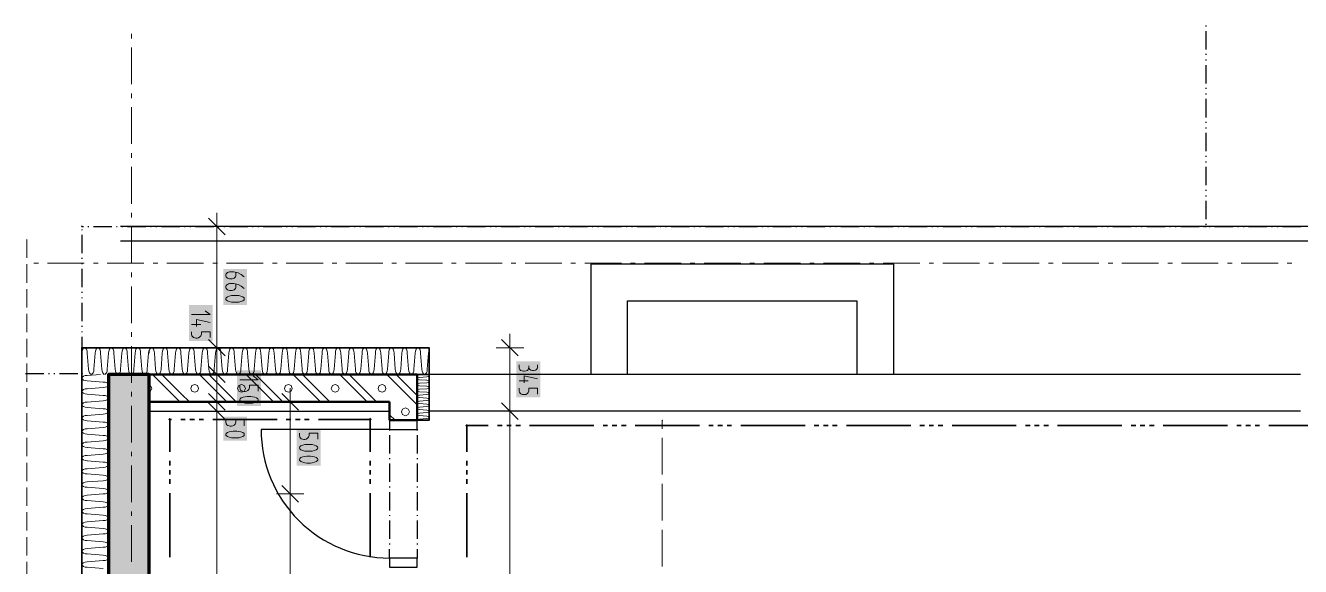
# Model space of a CAD drawing. Header units: millimetres. Extents: x 0 to 594, y 0 to 420.
# Drawn here: x 73.2 to 129.7, y 286.2 to 310.1 of the extents above; entities that cross this region are included whole.
import ezdxf

# ---------------------------------------------------------------- set-up
doc = ezdxf.new("R2010")
doc.units = ezdxf.units.MM
doc.header["$LTSCALE"] = 8
for name, color, linetype in [('PDF_CTU', 7, 'Continuous'), ('PDF_Dokresleni nad rovinou rezu', 7, 'Continuous'), ('PDF_Dopravni znaceni', 7, 'Continuous'), ('PDF_Dvere', 7, 'Continuous'), ('PDF_Instalacni prizdivky', 7, 'Continuous'), ('PDF_Koty delkove', 7, 'Continuous'), ('PDF_Obecne 0.25', 7, 'Continuous'), ('PDF_Osy hlavni', 7, 'Continuous'), ('PDF_Pozarni useky', 3, 'Continuous'), ('PDF_Steny obvodove nosne', 7, 'Continuous'), ('PDF_Steny sendvic', 7, 'Continuous'), ('PDF_Zatepleni', 7, 'Continuous')]:
    doc.layers.add(name, color=color, linetype=linetype)

msp = doc.modelspace()

# ---------------------------------------------------------------- linework, layer by layer
at = {"layer": 'PDF_CTU', "lineweight": 25}
for points in [[(384.455, 301.251), (77.44, 301.251)], [(384.455, 300.601), (77.44, 300.601)]]:
    msp.add_lwpolyline(points, dxfattribs=at)
at = {"layer": 'PDF_CTU', "lineweight": 9}
for points in [[(73.296, 300.694), (73.296, 300.694)], [(73.296, 300.674), (73.296, 299.861)], [(73.296, 299.577), (73.296, 298.764)], [(73.296, 298.48), (73.296, 297.667)], [(73.296, 297.383), (73.296, 296.57)], [(73.296, 296.286), (73.296, 295.473)], [(73.296, 295.189), (73.296, 294.376)], [(73.296, 294.092), (73.296, 293.279)], [(73.296, 292.995), (73.296, 292.182)], [(73.296, 291.897), (73.296, 291.085)], [(73.296, 290.8), (73.296, 289.988)], [(73.296, 289.703), (73.296, 288.891)], [(73.296, 288.606), (73.296, 287.794)], [(73.296, 287.509), (73.296, 286.697)], [(73.296, 286.412), (73.296, 285.6)]]:
    msp.add_lwpolyline(points, dxfattribs=at)
at = {"layer": 'PDF_Dokresleni nad rovinou rezu', "lineweight": 25}
for points in [[(125.467, 310.141), (125.467, 310.101)], [(125.467, 309.897), (125.467, 309.085)], [(125.467, 308.882), (125.467, 308.841)], [(125.467, 308.638), (125.467, 308.597)], [(125.467, 308.394), (125.467, 307.581)], [(125.467, 307.378), (125.467, 307.338)], [(125.467, 307.134), (125.467, 307.094)], [(125.467, 306.891), (125.467, 306.078)], [(125.467, 305.875), (125.467, 305.834)], [(125.467, 305.631), (125.467, 305.59)], [(125.467, 305.387), (125.467, 304.575)], [(125.467, 304.371), (125.467, 304.331)], [(125.467, 304.128), (125.467, 304.087)], [(125.467, 303.884), (125.467, 303.071)], [(125.467, 302.868), (125.467, 302.827)], [(125.467, 302.624), (125.467, 302.584)], [(125.467, 302.381), (125.467, 301.568)], [(125.467, 301.365), (125.467, 301.324)], [(75.733, 301.121), (75.733, 301.081)], [(75.733, 300.878), (75.733, 300.065)], [(75.754, 301.251), (75.794, 301.251)], [(75.998, 301.251), (76.038, 301.251)], [(76.241, 301.251), (77.054, 301.251)], [(77.257, 301.251), (77.298, 301.251)], [(77.501, 301.251), (77.542, 301.251)], [(77.745, 301.251), (78.557, 301.251)], [(78.761, 301.251), (78.801, 301.251)], [(79.004, 301.251), (79.045, 301.251)], [(79.248, 301.251), (80.061, 301.251)], [(80.264, 301.251), (80.305, 301.251)], [(80.508, 301.251), (80.548, 301.251)], [(80.752, 301.251), (81.564, 301.251)], [(81.767, 301.251), (81.808, 301.251)], [(82.011, 301.251), (82.052, 301.251)], [(82.255, 301.251), (83.068, 301.251)], [(83.271, 301.251), (83.311, 301.251)], [(83.514, 301.251), (83.555, 301.251)], [(83.758, 301.251), (84.571, 301.251)], [(84.774, 301.251), (84.815, 301.251)], [(85.018, 301.251), (85.058, 301.251)], [(85.262, 301.251), (86.074, 301.251)], [(86.277, 301.251), (86.318, 301.251)], [(86.521, 301.251), (86.562, 301.251)], [(86.765, 301.251), (87.578, 301.251)], [(87.781, 301.251), (87.821, 301.251)], [(88.025, 301.251), (88.065, 301.251)], [(88.268, 301.251), (89.081, 301.251)], [(89.284, 301.251), (89.325, 301.251)], [(89.528, 301.251), (89.569, 301.251)], [(89.772, 301.251), (90.584, 301.251)], [(90.788, 301.251), (90.828, 301.251)], [(91.031, 301.251), (91.072, 301.251)], [(91.275, 301.251), (92.088, 301.251)], [(92.291, 301.251), (92.332, 301.251)], [(92.535, 301.251), (92.575, 301.251)], [(92.779, 301.251), (93.591, 301.251)], [(93.794, 301.251), (93.835, 301.251)], [(94.038, 301.251), (94.079, 301.251)], [(94.282, 301.251), (95.095, 301.251)], [(95.298, 301.251), (95.338, 301.251)], [(95.542, 301.251), (95.582, 301.251)], [(95.785, 301.251), (96.598, 301.251)], [(96.801, 301.251), (96.842, 301.251)], [(97.045, 301.251), (97.086, 301.251)], [(97.289, 301.251), (98.101, 301.251)], [(98.304, 301.251), (98.345, 301.251)], [(98.548, 301.251), (98.589, 301.251)], [(98.792, 301.251), (99.605, 301.251)], [(99.808, 301.251), (99.849, 301.251)], [(100.052, 301.251), (100.092, 301.251)], [(100.295, 301.251), (101.108, 301.251)], [(101.311, 301.251), (101.352, 301.251)], [(101.555, 301.251), (101.596, 301.251)], [(101.799, 301.251), (102.611, 301.251)], [(102.815, 301.251), (102.855, 301.251)], [(103.058, 301.251), (103.099, 301.251)], [(103.302, 301.251), (104.115, 301.251)], [(104.318, 301.251), (104.359, 301.251)], [(104.562, 301.251), (104.602, 301.251)], [(104.806, 301.251), (105.618, 301.251)], [(105.821, 301.251), (105.862, 301.251)], [(106.065, 301.251), (106.106, 301.251)], [(106.309, 301.251), (107.122, 301.251)], [(107.325, 301.251), (107.365, 301.251)], [(107.569, 301.251), (107.609, 301.251)], [(107.812, 301.251), (108.625, 301.251)], [(108.828, 301.251), (108.869, 301.251)], [(109.072, 301.251), (109.113, 301.251)], [(109.316, 301.251), (110.128, 301.251)], [(110.332, 301.251), (110.372, 301.251)], [(110.575, 301.251), (110.616, 301.251)], [(110.819, 301.251), (111.632, 301.251)], [(111.835, 301.251), (111.876, 301.251)], [(112.079, 301.251), (112.119, 301.251)], [(112.323, 301.251), (113.135, 301.251)], [(113.338, 301.251), (113.379, 301.251)], [(113.582, 301.251), (113.623, 301.251)], [(113.826, 301.251), (114.639, 301.251)], [(114.842, 301.251), (114.882, 301.251)], [(115.085, 301.251), (115.126, 301.251)], [(115.329, 301.251), (116.142, 301.251)], [(116.345, 301.251), (116.386, 301.251)], [(116.589, 301.251), (116.629, 301.251)], [(116.833, 301.251), (117.645, 301.251)], [(117.848, 301.251), (117.889, 301.251)], [(118.092, 301.251), (118.133, 301.251)], [(118.336, 301.251), (119.149, 301.251)], [(119.352, 301.251), (119.392, 301.251)], [(119.596, 301.251), (119.636, 301.251)], [(119.839, 301.251), (120.652, 301.251)], [(120.855, 301.251), (120.896, 301.251)], [(121.099, 301.251), (121.14, 301.251)], [(121.343, 301.251), (122.155, 301.251)], [(122.359, 301.251), (122.399, 301.251)], [(122.602, 301.251), (122.643, 301.251)], [(122.846, 301.251), (123.659, 301.251)], [(123.862, 301.251), (123.903, 301.251)], [(124.106, 301.251), (124.146, 301.251)], [(124.35, 301.251), (125.162, 301.251)], [(125.365, 301.251), (125.406, 301.251)], [(125.609, 301.251), (125.65, 301.251)], [(125.853, 301.251), (126.666, 301.251)], [(126.869, 301.251), (126.909, 301.251)], [(127.113, 301.251), (127.153, 301.251)], [(127.356, 301.251), (128.169, 301.251)], [(128.372, 301.251), (128.413, 301.251)], [(128.616, 301.251), (128.657, 301.251)], [(128.86, 301.251), (129.672, 301.251)], [(75.733, 299.862), (75.733, 299.821)], [(75.733, 299.618), (75.733, 299.577)], [(75.733, 299.374), (75.733, 298.562)], [(75.733, 298.358), (75.733, 298.318)], [(75.733, 298.115), (75.733, 298.074)], [(75.733, 297.871), (75.733, 297.058)], [(75.733, 296.855), (75.733, 296.814)], [(75.733, 296.611), (75.733, 296.571)], [(75.733, 296.367), (75.733, 295.887)], [(73.235, 294.75), (74.047, 294.75)], [(74.25, 294.75), (74.291, 294.75)], [(74.494, 294.75), (74.535, 294.75)], [(74.738, 294.75), (75.551, 294.75)]]:
    msp.add_lwpolyline(points, dxfattribs=at)
at = {"layer": 'PDF_Dokresleni nad rovinou rezu', "lineweight": 25, "transparency": 33554559}
for points in [[(75.682, 301.251), (75.733, 301.302), (75.733, 301.2), (75.784, 301.251)], [(75.733, 301.302), (75.784, 301.251), (75.682, 301.251), (75.733, 301.2)], [(125.467, 301.302), (125.518, 301.251), (125.416, 301.251), (125.467, 301.2)], [(75.733, 295.938), (75.784, 295.887), (75.682, 295.887), (75.733, 295.837)], [(75.683, 294.75), (75.734, 294.8), (75.734, 294.699), (75.785, 294.75)]]:
    msp.add_solid(points, dxfattribs=at)
at = {"layer": 'PDF_Dopravni znaceni', "lineweight": 18}
for points in [[(101.413, 292.677), (101.413, 292.304)], [(101.413, 291.897), (101.413, 290.272)], [(101.413, 289.866), (101.413, 288.241)], [(101.413, 287.834), (101.413, 286.209)]]:
    msp.add_lwpolyline(points, dxfattribs=at)
at = {"layer": 'PDF_Dopravni znaceni', "lineweight": 18, "transparency": 33554559}
msp.add_solid([(101.413, 292.714), (101.45, 292.677), (101.377, 292.677), (101.413, 292.641)], dxfattribs=at)
at = {"layer": 'PDF_Dvere', "lineweight": 25}
msp.add_lwpolyline([(89.346, 292.271), (83.657, 292.271, 0.414214), (89.346, 286.583), (89.346, 286.981)], format="xyb", dxfattribs=at)
for points in [[(90.564, 292.271), (90.564, 292.677), (89.346, 292.677), (89.346, 292.271)], [(90.564, 286.176), (90.564, 286.583), (89.346, 286.583), (89.346, 286.176)]]:
    msp.add_lwpolyline(points, close=True, dxfattribs=at)
for points in [[(89.346, 292.263), (89.346, 292.222)], [(90.564, 292.263), (90.564, 292.222)], [(89.346, 292.019), (89.346, 291.207)], [(90.564, 292.019), (90.564, 291.207)], [(89.346, 291.004), (89.346, 290.963)], [(89.346, 290.76), (89.346, 289.947)], [(90.564, 291.004), (90.564, 290.963)], [(90.564, 290.76), (90.564, 289.947)], [(89.346, 289.744), (89.346, 289.703)], [(89.346, 289.5), (89.346, 288.688)], [(90.564, 289.744), (90.564, 289.703)], [(90.564, 289.5), (90.564, 288.688)], [(89.346, 288.484), (89.346, 288.444)], [(90.564, 288.484), (90.564, 288.444)], [(89.346, 288.241), (89.346, 287.428)], [(90.564, 288.241), (90.564, 287.428)], [(89.346, 287.225), (89.346, 287.184)], [(90.564, 287.225), (90.564, 287.184)], [(90.564, 286.981), (90.564, 286.583)]]:
    msp.add_lwpolyline(points, dxfattribs=at)
at = {"layer": 'PDF_Dvere', "lineweight": 25, "transparency": 33554559}
for points in [[(89.346, 292.322), (89.396, 292.271), (89.295, 292.271), (89.346, 292.22)], [(90.564, 292.322), (90.615, 292.271), (90.514, 292.271), (90.564, 292.22)], [(89.346, 286.633), (89.396, 286.583), (89.295, 286.583), (89.346, 286.532)], [(90.564, 286.633), (90.615, 286.583), (90.514, 286.583), (90.564, 286.532)]]:
    msp.add_solid(points, dxfattribs=at)
at = {"layer": 'PDF_Instalacni prizdivky', "lineweight": 50}
for points in [[(89.346, 294.709), (78.7, 294.709), (78.7, 293.49), (89.346, 293.49)], [(90.564, 292.677), (90.564, 294.709), (89.346, 294.709)], [(89.346, 293.49), (89.346, 292.677)], [(90.564, 292.677), (89.346, 292.677)]]:
    msp.add_lwpolyline(points, dxfattribs=at)
at = {"layer": 'PDF_Instalacni prizdivky', "lineweight": 9}
for points in [[(78.858, 294.709), (79.996, 293.571), (80.077, 293.49)], [(79.273, 294.709), (80.203, 293.779)], [(80.931, 294.709), (82.068, 293.571), (82.15, 293.49)], [(81.345, 294.709), (82.276, 293.779)], [(83.003, 294.709), (84.141, 293.571), (84.222, 293.49)], [(83.417, 294.709), (84.348, 293.779)], [(85.075, 294.709), (86.213, 293.571), (86.294, 293.49)], [(85.49, 294.709), (86.42, 293.779)], [(87.147, 294.709), (88.285, 293.571), (88.366, 293.49)], [(87.562, 294.709), (88.492, 293.779)], [(89.22, 294.709), (89.346, 294.583)], [(89.346, 294.583), (90.357, 293.571), (90.564, 293.364), (90.564, 293.364)], [(89.634, 294.709), (90.564, 293.779)], [(78.7, 293.936), (78.772, 293.966), (78.823, 294.089), (78.772, 294.213), (78.7, 294.242)], [(80.203, 293.779), (80.411, 293.571)], [(80.411, 293.571), (80.492, 293.49)], [(82.276, 293.779), (82.483, 293.571)], [(82.483, 293.571), (82.564, 293.49)], [(84.348, 293.779), (84.555, 293.571)], [(84.555, 293.571), (84.636, 293.49)], [(86.42, 293.779), (86.627, 293.571)], [(86.627, 293.571), (86.708, 293.49)], [(88.492, 293.779), (88.699, 293.571)], [(88.699, 293.571), (88.781, 293.49)], [(90.564, 293.779), (90.564, 293.779)], [(89.346, 292.925), (89.593, 292.677)]]:
    msp.add_lwpolyline(points, dxfattribs=at)
for points in [[(80.721, 293.915), (80.844, 293.966), (80.895, 294.089), (80.844, 294.213), (80.721, 294.263), (80.598, 294.213), (80.547, 294.089), (80.598, 293.966)], [(82.794, 293.915), (82.917, 293.966), (82.968, 294.089), (82.917, 294.213), (82.794, 294.263), (82.67, 294.213), (82.62, 294.089), (82.67, 293.966)], [(84.866, 293.915), (84.989, 293.966), (85.04, 294.089), (84.989, 294.213), (84.866, 294.263), (84.743, 294.213), (84.692, 294.089), (84.743, 293.966)], [(86.938, 293.915), (87.061, 293.966), (87.112, 294.089), (87.061, 294.213), (86.938, 294.263), (86.815, 294.213), (86.764, 294.089), (86.815, 293.966)], [(89.01, 293.915), (89.133, 293.966), (89.184, 294.089), (89.133, 294.213), (89.01, 294.263), (88.887, 294.213), (88.836, 294.089), (88.887, 293.966)], [(90.046, 292.879), (90.169, 292.93), (90.22, 293.053), (90.169, 293.176), (90.046, 293.227), (89.923, 293.176), (89.872, 293.053), (89.923, 292.93)]]:
    msp.add_lwpolyline(points, close=True, dxfattribs=at)
at = {"layer": 'PDF_Instalacni prizdivky', "lineweight": 9, "transparency": 33554559}
for points in [[(80.234, 293.782), (80.253, 293.764), (80.216, 293.764), (80.234, 293.746)], [(82.307, 293.782), (82.325, 293.764), (82.288, 293.764), (82.307, 293.746)], [(84.379, 293.782), (84.397, 293.764), (84.361, 293.764), (84.379, 293.746)], [(86.451, 293.782), (86.469, 293.764), (86.433, 293.764), (86.451, 293.746)], [(88.523, 293.782), (88.542, 293.764), (88.505, 293.764), (88.523, 293.746)]]:
    msp.add_solid(points, dxfattribs=at)
at = {"layer": 'PDF_Koty delkove', "lineweight": 18}
for points in [[(81.698, 301.251), (81.698, 301.86)], [(81.332, 301.616), (82.064, 300.885)], [(81.088, 301.251), (81.698, 301.251), (82.307, 301.251)], [(81.698, 301.251), (81.698, 300.214), (81.698, 299.265), (81.698, 295.887), (81.698, 294.709), (81.698, 293.49), (81.698, 293.084), (81.698, 275.246), (81.698, 274.393), (81.698, 258.14), (81.698, 257.246), (81.698, 241.806), (81.698, 223.603), (81.698, 213.852), (81.698, 212.186), (81.698, 211.495)], [(82.268, 298.937), (82.213, 298.948), (82.172, 298.97), (82.146, 298.991), (82.118, 299.024), (82.104, 299.067), (82.104, 299.11), (82.118, 299.154), (82.146, 299.186), (82.172, 299.208), (82.213, 299.23), (82.268, 299.241), (82.457, 299.241), (82.646, 299.197), (82.782, 299.132), (82.917, 299.024)], [(82.538, 299.219), (82.538, 299.067), (82.524, 299.024), (82.498, 298.991), (82.47, 298.97), (82.43, 298.948), (82.376, 298.937), (82.268, 298.937)], [(82.538, 298.699), (82.538, 298.547), (82.524, 298.504), (82.498, 298.471), (82.47, 298.45), (82.43, 298.428), (82.376, 298.417), (82.268, 298.417), (82.213, 298.428), (82.172, 298.45), (82.146, 298.471), (82.118, 298.504), (82.104, 298.547), (82.104, 298.59), (82.118, 298.634), (82.146, 298.666), (82.172, 298.688), (82.213, 298.71), (82.268, 298.721), (82.457, 298.721), (82.646, 298.677), (82.782, 298.612), (82.917, 298.504)], [(82.43, 298.201), (82.349, 298.19), (82.254, 298.168), (82.172, 298.135), (82.118, 298.092), (82.104, 298.07), (82.104, 298.027), (82.118, 298.005), (82.172, 297.962), (82.254, 297.93), (82.349, 297.908), (82.43, 297.897)], [(82.43, 297.897), (82.593, 297.897), (82.673, 297.908), (82.768, 297.93), (82.849, 297.962), (82.904, 298.005), (82.917, 298.027), (82.917, 298.07), (82.904, 298.092), (82.849, 298.135), (82.768, 298.168), (82.673, 298.19), (82.593, 298.201), (82.43, 298.201)], [(80.587, 297.352), (81.4, 297.352), (81.184, 297.525)], [(80.587, 296.918), (80.993, 296.918)], [(80.804, 296.832), (80.804, 297.135), (81.4, 297.005)], [(81.4, 296.333), (81.4, 296.593), (81.021, 296.593), (81.021, 296.485), (80.993, 296.409), (80.953, 296.366), (80.885, 296.323), (80.832, 296.312), (80.777, 296.312), (80.723, 296.323), (80.669, 296.344), (80.629, 296.377), (80.601, 296.42), (80.587, 296.485), (80.587, 296.593)], [(81.332, 296.253), (82.064, 295.522)], [(94.304, 296.253), (95.035, 295.522)], [(94.67, 295.887), (94.67, 296.497)], [(81.088, 295.887), (81.698, 295.887), (82.307, 295.887)], [(94.06, 295.887), (94.67, 295.887), (95.279, 295.887)], [(94.67, 295.887), (94.67, 293.084), (94.67, 241.808), (94.67, 224.578), (94.67, 224.05), (94.67, 222.791), (94.67, 213.852), (94.67, 212.186), (94.67, 211.495)], [(81.332, 295.075), (82.064, 294.343)], [(95.076, 295.135), (95.076, 294.984), (95.104, 294.93), (95.144, 294.886), (95.212, 294.865), (95.266, 294.854), (95.32, 294.854), (95.388, 294.865), (95.442, 294.886), (95.482, 294.93), (95.51, 295.005)], [(95.889, 295.135), (95.889, 295.005), (95.876, 294.962), (95.848, 294.919), (95.807, 294.897), (95.727, 294.875), (95.672, 294.875), (95.591, 294.897), (95.537, 294.94), (95.51, 295.005), (95.51, 295.092)], [(81.088, 294.709), (81.698, 294.709), (82.307, 294.709)], [(82.714, 294.468), (83.526, 294.468), (83.31, 294.641)], [(95.293, 294.334), (95.293, 294.637)], [(95.293, 294.637), (95.889, 294.507)], [(83.526, 293.969), (83.526, 294.229), (83.148, 294.229), (83.148, 294.121), (83.12, 294.045), (83.079, 294.002), (83.012, 293.959), (82.958, 293.948), (82.904, 293.948), (82.849, 293.959), (82.796, 293.98), (82.755, 294.013), (82.728, 294.056), (82.714, 294.121), (82.714, 294.229)], [(84.948, 293.49), (84.948, 294.1)], [(95.076, 294.42), (95.482, 294.42)], [(95.889, 293.835), (95.889, 294.095), (95.51, 294.095), (95.51, 293.987), (95.482, 293.911), (95.442, 293.868), (95.374, 293.825), (95.32, 293.814), (95.266, 293.814), (95.212, 293.825), (95.158, 293.846), (95.117, 293.879), (95.09, 293.922), (95.076, 293.987), (95.076, 294.095)], [(81.088, 293.49), (81.698, 293.49), (82.307, 293.49)], [(81.332, 293.856), (82.064, 293.124)], [(81.332, 293.449), (82.064, 292.718)], [(83.459, 293.493), (83.513, 293.536), (83.526, 293.558), (83.526, 293.601), (83.513, 293.623), (83.459, 293.666), (83.378, 293.698), (83.283, 293.72), (83.202, 293.731), (83.04, 293.731), (82.958, 293.72), (82.863, 293.698), (82.782, 293.666), (82.728, 293.623), (82.714, 293.601), (82.714, 293.558), (82.728, 293.536), (82.782, 293.493), (82.863, 293.46), (82.958, 293.439), (83.04, 293.428)], [(83.04, 293.428), (83.202, 293.428), (83.283, 293.439), (83.378, 293.46), (83.459, 293.493)], [(84.339, 293.49), (84.948, 293.49), (85.558, 293.49)], [(84.583, 293.856), (85.314, 293.124)], [(84.948, 293.49), (84.948, 293.115), (84.948, 289.427), (84.948, 275.246), (84.948, 274.637)], [(94.304, 293.449), (95.035, 292.718)], [(81.088, 293.084), (81.698, 293.084), (82.307, 293.084)], [(94.06, 293.084), (94.67, 293.084), (95.279, 293.084)], [(82.917, 292.436), (82.917, 292.696), (82.538, 292.696), (82.538, 292.587), (82.511, 292.512), (82.47, 292.468), (82.402, 292.425), (82.349, 292.414), (82.294, 292.414), (82.24, 292.425), (82.186, 292.447), (82.146, 292.479), (82.118, 292.522), (82.104, 292.587), (82.104, 292.696)], [(82.172, 292.132), (82.118, 292.089), (82.104, 292.067), (82.104, 292.024), (82.118, 292.002), (82.172, 291.959), (82.254, 291.927), (82.349, 291.905), (82.43, 291.894)], [(82.43, 291.894), (82.593, 291.894), (82.673, 291.905), (82.768, 291.927), (82.849, 291.959), (82.904, 292.002), (82.917, 292.024), (82.917, 292.067), (82.904, 292.089), (82.849, 292.132), (82.768, 292.165), (82.673, 292.187), (82.593, 292.198), (82.43, 292.198), (82.349, 292.187), (82.254, 292.165), (82.172, 292.132)], [(86.167, 291.848), (86.167, 292.108), (85.789, 292.108), (85.789, 292), (85.761, 291.924), (85.72, 291.881), (85.653, 291.838), (85.599, 291.827), (85.545, 291.827), (85.49, 291.838), (85.437, 291.859), (85.396, 291.892), (85.369, 291.935), (85.355, 292), (85.355, 292.108)], [(85.924, 290.798), (86.019, 290.819), (86.1, 290.852), (86.154, 290.894), (86.167, 290.917), (86.167, 290.959), (86.154, 290.982), (86.1, 291.024), (86.019, 291.057), (85.924, 291.079), (85.843, 291.09), (85.681, 291.09), (85.599, 291.079), (85.504, 291.057), (85.423, 291.024), (85.369, 290.982), (85.355, 290.959), (85.355, 290.917), (85.369, 290.894), (85.423, 290.852), (85.504, 290.819), (85.599, 290.798), (85.681, 290.787)], [(85.681, 290.787), (85.843, 290.787), (85.924, 290.798)], [(84.339, 289.427), (84.948, 289.427), (85.558, 289.427)], [(84.583, 289.793), (85.314, 289.061)]]:
    msp.add_lwpolyline(points, dxfattribs=at)
msp.add_lwpolyline([(85.681, 291.307), (85.843, 291.307), (85.924, 291.318), (86.019, 291.339), (86.1, 291.372), (86.154, 291.415), (86.167, 291.437), (86.167, 291.48), (86.154, 291.502), (86.1, 291.545), (86.019, 291.577), (85.924, 291.599), (85.843, 291.61), (85.681, 291.61), (85.599, 291.599), (85.504, 291.577), (85.423, 291.545), (85.369, 291.502), (85.355, 291.48), (85.355, 291.437), (85.369, 291.415), (85.423, 291.372), (85.504, 291.339), (85.599, 291.318)], close=True, dxfattribs=at)
at = {"layer": 'PDF_Koty delkove', "color": 7, "lineweight": 18, "true_color": 0xffffff, "transparency": 33554559}
for points in [[(81.982, 299.363), (81.982, 297.775), (83.039, 299.363), (83.039, 297.775)], [(80.465, 297.777), (80.465, 296.19), (81.522, 297.777), (81.522, 296.19)], [(82.592, 294.893), (82.592, 293.306), (83.648, 294.893), (83.648, 293.306)], [(81.982, 292.84), (81.982, 291.773), (83.039, 292.84), (83.039, 291.773)], [(85.233, 292.252), (85.233, 290.665), (86.289, 292.252), (86.289, 290.665)]]:
    msp.add_solid(points, dxfattribs=at)
at = {"layer": 'PDF_Koty delkove', "color": 7, "lineweight": 25, "true_color": 0xffffff, "transparency": 33554559}
msp.add_solid([(94.954, 295.279), (94.954, 293.692), (96.01, 295.279), (96.01, 293.692)], dxfattribs=at)
at = {"layer": 'PDF_Obecne 0.25', "lineweight": 25}
for points in [[(111.652, 294.709), (111.652, 299.585), (98.244, 299.585), (98.244, 294.709)], [(99.869, 294.709), (99.869, 297.96), (110.027, 297.96), (110.027, 294.709)], [(129.652, 294.709), (91.093, 294.709)], [(78.741, 293.084), (89.346, 293.084)], [(129.652, 293.084), (91.093, 293.084)]]:
    msp.add_lwpolyline(points, dxfattribs=at)
at = {"layer": 'PDF_Osy hlavni', "lineweight": 18}
for points in [[(77.928, 309.776), (77.928, 309.572)], [(77.928, 309.166), (77.928, 307.541)], [(77.928, 307.134), (77.928, 306.931)], [(77.928, 306.525), (77.928, 304.9)], [(77.928, 304.493), (77.928, 304.29)], [(77.928, 303.884), (77.928, 302.259)], [(77.928, 301.852), (77.928, 301.649)], [(77.928, 301.243), (77.928, 299.618)], [(73.6, 299.626), (73.803, 299.626)], [(74.21, 299.626), (75.835, 299.626)], [(76.241, 299.626), (76.445, 299.626)], [(76.851, 299.626), (78.476, 299.626)], [(78.882, 299.626), (79.086, 299.626)], [(79.492, 299.626), (81.117, 299.626)], [(81.524, 299.626), (81.727, 299.626)], [(82.133, 299.626), (83.758, 299.626)], [(84.165, 299.626), (84.368, 299.626)], [(84.774, 299.626), (86.399, 299.626)], [(86.806, 299.626), (87.009, 299.626)], [(87.415, 299.626), (89.04, 299.626)], [(89.447, 299.626), (89.65, 299.626)], [(90.056, 299.626), (91.681, 299.626)], [(92.088, 299.626), (92.291, 299.626)], [(92.697, 299.626), (94.323, 299.626)], [(94.729, 299.626), (94.932, 299.626)], [(95.338, 299.626), (96.964, 299.626)], [(97.37, 299.626), (97.573, 299.626)], [(97.979, 299.626), (99.605, 299.626)], [(100.011, 299.626), (100.214, 299.626)], [(100.621, 299.626), (102.246, 299.626)], [(102.652, 299.626), (102.855, 299.626)], [(103.262, 299.626), (104.887, 299.626)], [(105.293, 299.626), (105.496, 299.626)], [(105.903, 299.626), (107.528, 299.626)], [(107.934, 299.626), (108.137, 299.626)], [(108.544, 299.626), (110.169, 299.626)], [(110.575, 299.626), (110.778, 299.626)], [(111.185, 299.626), (112.81, 299.626)], [(113.216, 299.626), (113.42, 299.626)], [(113.826, 299.626), (115.451, 299.626)], [(115.857, 299.626), (116.061, 299.626)], [(116.467, 299.626), (118.092, 299.626)], [(118.499, 299.626), (118.702, 299.626)], [(119.108, 299.626), (120.733, 299.626)], [(121.14, 299.626), (121.343, 299.626)], [(121.749, 299.626), (123.374, 299.626)], [(123.781, 299.626), (123.984, 299.626)], [(124.39, 299.626), (126.015, 299.626)], [(126.422, 299.626), (126.625, 299.626)], [(127.031, 299.626), (128.657, 299.626)], [(129.063, 299.626), (129.266, 299.626)], [(77.928, 299.211), (77.928, 299.008)], [(77.928, 298.602), (77.928, 296.976)], [(77.928, 296.57), (77.928, 296.367)], [(77.928, 295.961), (77.928, 294.335)], [(77.928, 293.929), (77.928, 293.726)], [(77.928, 293.32), (77.928, 291.694)], [(77.928, 291.288), (77.928, 291.085)], [(77.928, 290.679), (77.928, 289.053)], [(77.928, 288.647), (77.928, 288.444)], [(77.928, 288.037), (77.928, 286.412)]]:
    msp.add_lwpolyline(points, dxfattribs=at)
at = {"layer": 'PDF_Pozarni useky', "lineweight": 35}
for points in [[(79.695, 292.716), (79.618, 292.716), (79.618, 291.288)], [(80.101, 292.716), (80.305, 292.716)], [(80.508, 292.716), (80.711, 292.716)], [(80.914, 292.716), (81.117, 292.716)], [(81.524, 292.716), (84.368, 292.716)], [(84.774, 292.716), (84.977, 292.716)], [(85.18, 292.716), (85.384, 292.716)], [(85.587, 292.716), (85.79, 292.716)], [(86.196, 292.716), (88.486, 292.716), (88.486, 291.288)], [(92.759, 291.288), (92.759, 292.442), (93.713, 292.442)], [(94.119, 292.442), (94.323, 292.442)], [(94.526, 292.442), (94.729, 292.442)], [(94.932, 292.442), (95.135, 292.442)], [(95.542, 292.442), (98.386, 292.442)], [(98.792, 292.442), (98.995, 292.442)], [(99.198, 292.442), (99.402, 292.442)], [(99.605, 292.442), (99.808, 292.442)], [(100.214, 292.442), (103.058, 292.442)], [(103.465, 292.442), (103.668, 292.442)], [(103.871, 292.442), (104.074, 292.442)], [(104.277, 292.442), (104.481, 292.442)], [(104.887, 292.442), (107.731, 292.442)], [(108.137, 292.442), (108.341, 292.442)], [(108.544, 292.442), (108.747, 292.442)], [(108.95, 292.442), (109.153, 292.442)], [(109.56, 292.442), (112.404, 292.442)], [(112.81, 292.442), (113.013, 292.442)], [(113.216, 292.442), (113.42, 292.442)], [(113.623, 292.442), (113.826, 292.442)], [(114.232, 292.442), (117.076, 292.442)], [(117.483, 292.442), (117.686, 292.442)], [(117.889, 292.442), (118.092, 292.442)], [(118.295, 292.442), (118.499, 292.442)], [(118.905, 292.442), (121.749, 292.442)], [(122.155, 292.442), (122.359, 292.442)], [(122.562, 292.442), (122.765, 292.442)], [(122.968, 292.442), (123.171, 292.442)], [(123.578, 292.442), (126.422, 292.442)], [(126.828, 292.442), (127.031, 292.442)], [(127.234, 292.442), (127.438, 292.442)], [(127.641, 292.442), (127.844, 292.442)], [(128.25, 292.442), (131.094, 292.442)], [(79.618, 290.882), (79.618, 290.679)], [(88.486, 290.882), (88.486, 290.679)], [(92.759, 290.882), (92.759, 290.679)], [(79.618, 290.475), (79.618, 290.272)], [(79.618, 290.069), (79.618, 289.866)], [(88.486, 290.475), (88.486, 290.272)], [(88.486, 290.069), (88.486, 289.866)], [(92.759, 290.475), (92.759, 290.272)], [(92.759, 290.069), (92.759, 289.866)], [(79.618, 289.46), (79.618, 286.615)], [(88.486, 289.46), (88.486, 286.615)], [(92.759, 289.46), (92.759, 286.615)]]:
    msp.add_lwpolyline(points, dxfattribs=at)
at = {"layer": 'PDF_Pozarni useky', "lineweight": 35, "transparency": 33554559}
for points in [[(79.618, 292.787), (79.689, 292.716), (79.547, 292.716), (79.618, 292.645)], [(79.547, 292.716), (79.618, 292.787), (79.618, 292.645), (79.689, 292.716)], [(88.486, 292.787), (88.558, 292.716), (88.415, 292.716), (88.486, 292.645)], [(88.415, 292.716), (88.486, 292.787), (88.486, 292.645), (88.558, 292.716)], [(92.687, 292.442), (92.759, 292.513), (92.759, 292.371), (92.83, 292.442)], [(92.759, 292.513), (92.83, 292.442), (92.687, 292.442), (92.759, 292.371)]]:
    msp.add_solid(points, dxfattribs=at)
at = {"layer": 'PDF_Steny obvodove nosne', "lineweight": 70}
msp.add_lwpolyline([(78.7, 274.393), (78.7, 275.246), (78.7, 294.709), (76.912, 294.709), (76.912, 274.393)], dxfattribs=at)
at = {"layer": 'PDF_Steny obvodove nosne', "color": 9, "lineweight": 9, "true_color": 0xc0c0c0, "transparency": 33554559}
msp.add_solid([(78.7, 274.393), (78.7, 294.709), (76.912, 274.393), (76.912, 294.709)], dxfattribs=at)
at = {"layer": 'PDF_Steny sendvic', "lineweight": 9}
for points in [[(75.851, 295.887), (75.806, 295.869), (75.768, 295.818), (75.742, 295.742), (75.733, 295.652)], [(76.133, 294.709), (76.1, 294.726), (76.062, 294.777), (76.036, 294.854), (76.027, 294.945), (75.969, 295.652), (75.96, 295.742), (75.934, 295.818), (75.896, 295.869), (75.851, 295.887)], [(76.158, 294.709), (76.191, 294.726), (76.229, 294.777), (76.255, 294.854), (76.264, 294.945), (76.322, 295.652), (76.331, 295.742), (76.357, 295.818), (76.395, 295.869), (76.44, 295.887)], [(76.722, 294.709), (76.689, 294.726), (76.651, 294.777), (76.625, 294.854), (76.616, 294.945), (76.558, 295.652), (76.549, 295.742), (76.524, 295.818), (76.485, 295.869), (76.44, 295.887)], [(76.747, 294.709), (76.78, 294.726), (76.819, 294.777), (76.844, 294.854), (76.853, 294.945), (76.912, 295.652), (76.921, 295.742), (76.946, 295.818), (76.984, 295.869), (77.029, 295.887)], [(77.312, 294.709), (77.279, 294.726), (77.24, 294.777), (77.215, 294.854), (77.206, 294.945), (77.147, 295.652), (77.138, 295.742), (77.113, 295.818), (77.074, 295.869), (77.029, 295.887)], [(77.336, 294.709), (77.369, 294.726), (77.408, 294.777), (77.433, 294.854), (77.442, 294.945), (77.501, 295.652), (77.51, 295.742), (77.535, 295.818), (77.573, 295.869), (77.619, 295.887), (77.619, 295.887)], [(77.901, 294.709), (77.868, 294.726), (77.829, 294.777), (77.804, 294.854), (77.795, 294.945), (77.736, 295.652), (77.727, 295.742), (77.702, 295.818), (77.664, 295.869), (77.619, 295.887)], [(78.032, 294.945), (78.09, 295.652), (78.099, 295.742), (78.124, 295.818), (78.163, 295.869), (78.208, 295.887)], [(78.49, 294.709), (78.457, 294.726), (78.419, 294.777), (78.393, 294.854), (78.384, 294.945), (78.326, 295.652), (78.317, 295.742), (78.291, 295.818), (78.253, 295.869), (78.208, 295.887)], [(78.621, 294.945), (78.679, 295.652), (78.688, 295.742), (78.7, 295.778)], [(78.818, 295.887), (78.773, 295.869), (78.734, 295.818), (78.709, 295.742), (78.7, 295.652)], [(78.936, 295.652), (78.927, 295.742), (78.901, 295.818), (78.863, 295.869), (78.818, 295.887)], [(78.936, 295.652), (78.994, 294.945)], [(79.231, 294.945), (79.289, 295.652)], [(79.407, 295.887), (79.362, 295.869), (79.324, 295.818), (79.298, 295.742), (79.289, 295.652)], [(79.525, 295.652), (79.516, 295.742), (79.49, 295.818), (79.452, 295.869), (79.407, 295.887)], [(79.525, 295.652), (79.583, 294.945)], [(79.82, 294.945), (79.878, 295.652)], [(79.951, 295.869), (79.913, 295.818), (79.887, 295.742), (79.878, 295.652)], [(79.996, 295.887), (79.951, 295.869)], [(80.114, 295.652), (80.105, 295.742), (80.079, 295.818), (80.041, 295.869), (79.996, 295.887)], [(80.114, 295.652), (80.172, 294.945)], [(80.409, 294.945), (80.467, 295.652)], [(80.585, 295.887), (80.54, 295.869), (80.502, 295.818), (80.476, 295.742), (80.467, 295.652)], [(80.703, 295.652), (80.694, 295.742), (80.669, 295.818), (80.63, 295.869), (80.585, 295.887)], [(80.703, 295.652), (80.761, 294.945)], [(80.998, 294.945), (81.057, 295.652)], [(81.174, 295.887), (81.129, 295.869), (81.091, 295.818), (81.066, 295.742), (81.057, 295.652)], [(81.292, 295.652), (81.283, 295.742), (81.258, 295.818), (81.219, 295.869), (81.174, 295.887)], [(81.292, 295.652), (81.351, 294.945)], [(81.587, 294.945), (81.646, 295.652)], [(81.764, 295.887), (81.718, 295.869), (81.68, 295.818), (81.655, 295.742), (81.646, 295.652)], [(81.881, 295.652), (81.872, 295.742), (81.847, 295.818), (81.809, 295.869), (81.764, 295.887)], [(81.881, 295.652), (81.94, 294.945)], [(82.177, 294.945), (82.235, 295.652)], [(82.353, 295.887), (82.308, 295.869), (82.269, 295.818), (82.244, 295.742), (82.235, 295.652)], [(82.471, 295.652), (82.462, 295.742), (82.436, 295.818), (82.398, 295.869), (82.353, 295.887)], [(82.471, 295.652), (82.529, 294.945)], [(82.766, 294.945), (82.824, 295.652)], [(82.942, 295.887), (82.897, 295.869), (82.859, 295.818), (82.833, 295.742), (82.824, 295.652)], [(83.06, 295.652), (83.051, 295.742), (83.025, 295.818), (82.987, 295.869), (82.942, 295.887)], [(83.06, 295.652), (83.118, 294.945)], [(83.355, 294.945), (83.413, 295.652)], [(83.531, 295.887), (83.486, 295.869), (83.448, 295.818), (83.422, 295.742), (83.413, 295.652)], [(83.649, 295.652), (83.64, 295.742), (83.614, 295.818), (83.576, 295.869), (83.531, 295.887)], [(83.649, 295.652), (83.707, 294.945)], [(83.944, 294.945), (84.002, 295.652)], [(84.12, 295.887), (84.075, 295.869), (84.037, 295.818), (84.011, 295.742), (84.002, 295.652)], [(84.238, 295.652), (84.229, 295.742), (84.204, 295.818), (84.165, 295.869), (84.12, 295.887)], [(84.238, 295.652), (84.296, 294.945)], [(84.533, 294.945), (84.592, 295.652)], [(84.709, 295.887), (84.664, 295.869), (84.626, 295.818), (84.601, 295.742), (84.592, 295.652)], [(84.827, 295.652), (84.818, 295.742), (84.793, 295.818), (84.754, 295.869), (84.709, 295.887)], [(84.827, 295.652), (84.886, 294.945)], [(85.122, 294.945), (85.181, 295.652)], [(85.299, 295.887), (85.253, 295.869), (85.215, 295.818), (85.19, 295.742), (85.181, 295.652)], [(85.416, 295.652), (85.407, 295.742), (85.382, 295.818), (85.344, 295.869), (85.299, 295.887)], [(85.299, 295.887), (85.299, 295.887)], [(85.416, 295.652), (85.475, 294.945)], [(85.712, 294.945), (85.77, 295.652)], [(85.888, 295.887), (85.843, 295.869), (85.804, 295.818), (85.779, 295.742), (85.77, 295.652)], [(86.006, 295.652), (85.997, 295.742), (85.971, 295.818), (85.933, 295.869), (85.888, 295.887)], [(86.006, 295.652), (86.064, 294.945)], [(86.301, 294.945), (86.359, 295.652)], [(86.394, 295.818), (86.368, 295.742), (86.359, 295.652)], [(86.477, 295.887), (86.432, 295.869), (86.394, 295.818)], [(86.595, 295.652), (86.586, 295.742), (86.56, 295.818), (86.522, 295.869), (86.477, 295.887)], [(86.595, 295.652), (86.653, 294.945)], [(86.89, 294.945), (86.948, 295.652)], [(87.066, 295.887), (87.021, 295.869), (86.983, 295.818), (86.957, 295.742), (86.948, 295.652)], [(87.184, 295.652), (87.175, 295.742), (87.149, 295.818), (87.111, 295.869), (87.066, 295.887)], [(87.184, 295.652), (87.242, 294.945)], [(87.479, 294.945), (87.537, 295.652)], [(87.655, 295.887), (87.61, 295.869), (87.572, 295.818), (87.546, 295.742), (87.537, 295.652)], [(87.773, 295.652), (87.764, 295.742), (87.739, 295.818), (87.7, 295.869), (87.655, 295.887)], [(87.773, 295.652), (87.831, 294.945), (87.84, 294.854), (87.866, 294.777), (87.904, 294.726), (87.937, 294.709)], [(88.068, 294.945), (88.127, 295.652)], [(88.244, 295.887), (88.244, 295.887), (88.199, 295.869), (88.161, 295.818), (88.135, 295.742), (88.127, 295.652)], [(88.527, 294.709), (88.494, 294.726), (88.455, 294.777), (88.43, 294.854), (88.421, 294.945), (88.362, 295.652), (88.353, 295.742), (88.328, 295.818), (88.289, 295.869), (88.244, 295.887)], [(88.657, 294.945), (88.716, 295.652)], [(88.834, 295.887), (88.834, 295.887), (88.788, 295.869), (88.75, 295.818), (88.725, 295.742), (88.716, 295.652)], [(88.951, 295.652), (88.942, 295.742), (88.917, 295.818), (88.879, 295.869), (88.834, 295.887)], [(88.951, 295.652), (89.01, 294.945), (89.019, 294.854), (89.044, 294.777), (89.083, 294.726), (89.116, 294.709)], [(89.247, 294.945), (89.305, 295.652)], [(89.423, 295.887), (89.378, 295.869), (89.339, 295.818), (89.314, 295.742), (89.305, 295.652)], [(89.541, 295.652), (89.532, 295.742), (89.506, 295.818), (89.468, 295.869), (89.423, 295.887)], [(89.541, 295.652), (89.599, 294.945), (89.608, 294.854), (89.634, 294.777), (89.672, 294.726), (89.705, 294.709)], [(89.836, 294.945), (89.894, 295.652)], [(90.012, 295.887), (89.967, 295.869), (89.929, 295.818), (89.903, 295.742), (89.894, 295.652)], [(90.294, 294.709), (90.261, 294.726), (90.223, 294.777), (90.197, 294.854), (90.188, 294.945), (90.13, 295.652), (90.121, 295.742), (90.095, 295.818), (90.057, 295.869), (90.012, 295.887)], [(90.425, 294.945), (90.483, 295.652)], [(90.601, 295.887), (90.556, 295.869), (90.518, 295.818), (90.492, 295.742), (90.483, 295.652)], [(90.719, 295.652), (90.71, 295.742), (90.684, 295.818), (90.646, 295.869), (90.601, 295.887)], [(90.719, 295.652), (90.777, 294.945), (90.786, 294.854), (90.812, 294.777), (90.85, 294.726), (90.883, 294.709)], [(91.014, 294.945), (91.072, 295.652)], [(91.093, 295.776), (91.081, 295.742), (91.072, 295.652)], [(76.264, 294.945), (76.264, 294.945)], [(76.853, 294.945), (76.853, 294.945)], [(77.442, 294.945), (77.442, 294.945)], [(77.926, 294.709), (77.958, 294.726), (77.997, 294.777), (78.023, 294.854), (78.032, 294.945)], [(78.032, 294.945), (78.032, 294.945)], [(78.515, 294.709), (78.548, 294.726), (78.586, 294.777), (78.612, 294.854), (78.621, 294.945)], [(78.621, 294.945), (78.621, 294.945)], [(78.994, 294.945), (79.003, 294.854), (79.029, 294.777), (79.067, 294.726), (79.1, 294.709)], [(79.125, 294.709), (79.158, 294.726), (79.196, 294.777), (79.222, 294.854), (79.231, 294.945)], [(79.231, 294.945), (79.231, 294.945)], [(79.583, 294.945), (79.592, 294.854), (79.618, 294.777), (79.656, 294.726)], [(79.656, 294.726), (79.689, 294.709)], [(79.714, 294.709), (79.747, 294.726), (79.785, 294.777), (79.811, 294.854), (79.82, 294.945)], [(79.82, 294.945), (79.82, 294.945)], [(80.172, 294.945), (80.181, 294.854), (80.207, 294.777), (80.245, 294.726), (80.278, 294.709)], [(80.303, 294.709), (80.336, 294.726), (80.374, 294.777), (80.4, 294.854), (80.409, 294.945)], [(80.409, 294.945), (80.409, 294.945)], [(80.761, 294.945), (80.77, 294.854), (80.796, 294.777), (80.835, 294.726), (80.867, 294.709)], [(80.892, 294.709), (80.925, 294.726), (80.964, 294.777)], [(80.964, 294.777), (80.989, 294.854), (80.998, 294.945)], [(80.998, 294.945), (80.998, 294.945)], [(81.351, 294.945), (81.36, 294.854), (81.385, 294.777), (81.424, 294.726), (81.457, 294.709)], [(81.481, 294.709), (81.514, 294.726), (81.553, 294.777), (81.578, 294.854), (81.587, 294.945)], [(81.587, 294.945), (81.587, 294.945)], [(81.94, 294.945), (81.949, 294.854), (81.974, 294.777), (82.013, 294.726), (82.046, 294.709)], [(82.071, 294.709), (82.103, 294.726), (82.142, 294.777), (82.168, 294.854), (82.177, 294.945)], [(82.177, 294.945), (82.177, 294.945)], [(82.529, 294.945), (82.538, 294.854), (82.564, 294.777), (82.602, 294.726), (82.635, 294.709)], [(82.66, 294.709), (82.693, 294.726), (82.731, 294.777), (82.757, 294.854), (82.766, 294.945)], [(82.766, 294.945), (82.766, 294.945)], [(83.118, 294.945), (83.127, 294.854), (83.153, 294.777), (83.191, 294.726), (83.224, 294.709)], [(83.249, 294.709), (83.282, 294.726), (83.32, 294.777), (83.346, 294.854), (83.355, 294.945)], [(83.355, 294.945), (83.355, 294.945)], [(83.707, 294.945), (83.716, 294.854), (83.742, 294.777), (83.78, 294.726), (83.813, 294.709)], [(83.838, 294.709), (83.871, 294.726), (83.909, 294.777), (83.935, 294.854), (83.944, 294.945)], [(83.944, 294.945), (83.944, 294.945)], [(84.296, 294.945), (84.305, 294.854), (84.331, 294.777), (84.369, 294.726), (84.402, 294.709)], [(84.427, 294.709), (84.46, 294.726), (84.499, 294.777), (84.524, 294.854), (84.533, 294.945)], [(84.533, 294.945), (84.533, 294.945)], [(84.886, 294.945), (84.895, 294.854), (84.92, 294.777), (84.959, 294.726), (84.992, 294.709)], [(85.016, 294.709), (85.049, 294.726), (85.088, 294.777), (85.113, 294.854), (85.122, 294.945)], [(85.122, 294.945), (85.122, 294.945)], [(85.475, 294.945), (85.484, 294.854), (85.509, 294.777), (85.548, 294.726), (85.581, 294.709)], [(85.606, 294.709), (85.638, 294.726), (85.677, 294.777), (85.703, 294.854), (85.712, 294.945)], [(85.712, 294.945), (85.712, 294.945)], [(86.064, 294.945), (86.073, 294.854), (86.099, 294.777), (86.137, 294.726), (86.17, 294.709)], [(86.195, 294.709), (86.228, 294.726), (86.266, 294.777), (86.292, 294.854), (86.301, 294.945)], [(86.301, 294.945), (86.301, 294.945)], [(86.653, 294.945), (86.662, 294.854), (86.688, 294.777), (86.726, 294.726), (86.759, 294.709)], [(86.784, 294.709), (86.817, 294.726), (86.855, 294.777), (86.881, 294.854), (86.89, 294.945)], [(86.89, 294.945), (86.89, 294.945)], [(87.242, 294.945), (87.251, 294.854)], [(87.251, 294.854), (87.277, 294.777), (87.315, 294.726), (87.348, 294.709)], [(87.373, 294.709), (87.406, 294.726), (87.444, 294.777), (87.47, 294.854), (87.479, 294.945)], [(87.479, 294.945), (87.479, 294.945)], [(87.962, 294.709), (87.995, 294.726), (88.034, 294.777), (88.059, 294.854), (88.068, 294.945)], [(88.068, 294.945), (88.068, 294.945)], [(88.551, 294.709), (88.584, 294.726), (88.623, 294.777), (88.648, 294.854), (88.657, 294.945)], [(88.657, 294.945), (88.657, 294.945)], [(89.14, 294.709), (89.173, 294.726), (89.212, 294.777), (89.238, 294.854), (89.247, 294.945)], [(89.247, 294.945), (89.247, 294.945)], [(89.73, 294.709), (89.763, 294.726), (89.801, 294.777), (89.827, 294.854), (89.836, 294.945)], [(89.836, 294.945), (89.836, 294.945)], [(90.319, 294.709), (90.352, 294.726), (90.39, 294.777), (90.416, 294.854), (90.425, 294.945)], [(90.425, 294.945), (90.425, 294.945)], [(90.564, 294.656), (90.564, 294.656)], [(90.564, 294.656), (90.564, 294.656)], [(90.565, 294.53), (90.595, 294.562), (90.67, 294.577), (90.987, 294.603), (91.062, 294.619), (91.093, 294.656)], [(90.565, 294.519), (90.595, 294.487), (90.67, 294.471), (90.987, 294.445), (91.062, 294.429), (91.093, 294.392)], [(90.908, 294.709), (90.941, 294.726), (90.979, 294.777), (91.005, 294.854), (91.014, 294.945)], [(91.093, 294.656), (91.062, 294.694), (90.987, 294.709)], [(91.014, 294.945), (91.014, 294.945)], [(90.564, 294.392), (90.564, 294.392)], [(90.564, 294.392), (90.564, 294.392)], [(90.564, 294.128), (90.564, 294.128)], [(90.564, 294.128), (90.564, 294.128)], [(90.565, 294.266), (90.595, 294.298), (90.67, 294.313), (90.987, 294.339), (91.062, 294.355), (91.093, 294.392)], [(90.565, 294.255), (90.595, 294.223), (90.67, 294.207), (90.987, 294.181), (91.062, 294.165), (91.093, 294.128)], [(90.565, 294.002), (90.595, 294.034), (90.67, 294.049), (90.987, 294.075), (91.062, 294.091), (91.093, 294.128)], [(90.565, 293.99), (90.595, 293.958), (90.67, 293.943), (90.987, 293.917), (91.062, 293.901), (91.093, 293.864)], [(90.67, 294.471), (90.67, 294.471)], [(90.67, 294.207), (90.67, 294.207)], [(90.67, 293.943), (90.67, 293.943)], [(90.564, 293.864), (90.564, 293.864)], [(90.564, 293.864), (90.564, 293.864)], [(90.564, 293.6), (90.564, 293.6)], [(90.564, 293.6), (90.564, 293.6)], [(90.565, 293.737), (90.595, 293.769), (90.67, 293.785), (90.987, 293.811), (91.062, 293.827), (91.093, 293.864)], [(90.565, 293.726), (90.595, 293.694), (90.67, 293.679), (90.987, 293.653), (91.062, 293.637), (91.093, 293.6)], [(90.565, 293.473), (90.595, 293.505), (90.67, 293.521), (90.987, 293.547), (91.062, 293.562), (91.093, 293.6)], [(90.565, 293.462), (90.595, 293.43)], [(90.595, 293.43), (90.67, 293.415)], [(90.67, 293.679), (90.67, 293.679)], [(90.67, 293.415), (90.987, 293.389), (91.062, 293.373), (91.093, 293.336)], [(90.67, 293.415), (90.67, 293.415)], [(90.564, 293.336), (90.564, 293.336)], [(90.564, 293.336), (90.564, 293.336)], [(90.564, 293.072), (90.564, 293.072)], [(90.564, 293.072), (90.564, 293.072)], [(90.565, 293.209), (90.595, 293.241), (90.67, 293.257), (90.987, 293.283), (91.062, 293.298), (91.093, 293.336)], [(90.565, 293.198), (90.595, 293.166), (90.67, 293.151)], [(90.565, 292.945), (90.595, 292.977), (90.67, 292.993), (90.987, 293.019), (91.062, 293.034), (91.093, 293.072)], [(90.565, 292.934), (90.595, 292.902), (90.67, 292.886)], [(90.67, 293.151), (90.987, 293.124), (91.062, 293.109), (91.093, 293.072)], [(90.67, 293.151), (90.67, 293.151)], [(90.67, 292.886), (90.987, 292.86), (91.062, 292.845), (91.093, 292.807)], [(90.67, 292.886), (90.67, 292.886)], [(90.564, 292.807), (90.564, 292.807)], [(90.564, 292.807), (90.564, 292.807)], [(90.565, 292.681), (90.595, 292.713), (90.67, 292.729), (90.987, 292.755), (91.062, 292.77), (91.093, 292.807)]]:
    msp.add_lwpolyline(points, dxfattribs=at)
at = {"layer": 'PDF_Steny sendvic', "lineweight": 35}
for points in [[(78.7, 295.887), (75.733, 295.887), (75.733, 294.709), (75.734, 294.709)], [(90.892, 294.709), (91.093, 294.709), (91.093, 295.887), (78.7, 295.887)], [(76.912, 294.709), (78.7, 294.709), (78.7, 294.709)], [(78.7, 294.709), (89.346, 294.709), (90.564, 294.709)]]:
    msp.add_lwpolyline(points, dxfattribs=at)
msp.add_lwpolyline([(90.564, 294.709), (90.564, 292.677), (91.093, 292.677), (91.093, 294.709)], close=True, dxfattribs=at)
at = {"layer": 'PDF_Steny sendvic', "lineweight": 9, "transparency": 33554559}
for points in [[(75.733, 295.67), (75.752, 295.652), (75.733, 295.633)], [(76.322, 295.67), (76.341, 295.652), (76.304, 295.652), (76.322, 295.633)], [(76.912, 295.67), (76.93, 295.652), (76.893, 295.652), (76.912, 295.633)], [(77.501, 295.67), (77.519, 295.652), (77.482, 295.652), (77.501, 295.633)], [(78.09, 295.67), (78.108, 295.652), (78.072, 295.652), (78.09, 295.633)], [(78.679, 295.67), (78.697, 295.652), (78.661, 295.652), (78.679, 295.633)], [(78.7, 295.67), (78.718, 295.652), (78.7, 295.633)], [(79.289, 295.67), (79.307, 295.652), (79.271, 295.652), (79.289, 295.633)], [(79.878, 295.67), (79.897, 295.652), (79.86, 295.652), (79.878, 295.633)], [(80.467, 295.67), (80.486, 295.652), (80.449, 295.652), (80.467, 295.633)], [(81.057, 295.67), (81.075, 295.652), (81.038, 295.652), (81.057, 295.633)], [(81.646, 295.67), (81.664, 295.652), (81.627, 295.652), (81.646, 295.633)], [(82.235, 295.67), (82.253, 295.652), (82.217, 295.652), (82.235, 295.633)], [(82.824, 295.67), (82.842, 295.652), (82.806, 295.652), (82.824, 295.633)], [(83.413, 295.67), (83.432, 295.652), (83.395, 295.652), (83.413, 295.633)], [(84.002, 295.67), (84.021, 295.652), (83.984, 295.652), (84.002, 295.633)], [(84.592, 295.67), (84.61, 295.652), (84.573, 295.652), (84.592, 295.633)], [(85.181, 295.67), (85.199, 295.652), (85.162, 295.652), (85.181, 295.633)], [(85.77, 295.67), (85.788, 295.652), (85.752, 295.652), (85.77, 295.633)], [(86.359, 295.67), (86.377, 295.652), (86.341, 295.652), (86.359, 295.633)], [(86.948, 295.67), (86.966, 295.652), (86.93, 295.652), (86.948, 295.633)], [(87.537, 295.67), (87.556, 295.652), (87.519, 295.652), (87.537, 295.633)], [(88.127, 295.67), (88.145, 295.652), (88.108, 295.652), (88.127, 295.633)], [(88.716, 295.67), (88.734, 295.652), (88.697, 295.652), (88.716, 295.633)], [(89.305, 295.67), (89.323, 295.652), (89.287, 295.652), (89.305, 295.633)], [(89.894, 295.67), (89.912, 295.652), (89.876, 295.652), (89.894, 295.633)], [(90.483, 295.67), (90.501, 295.652), (90.465, 295.652), (90.483, 295.633)], [(91.072, 295.67), (91.091, 295.652), (91.054, 295.652), (91.072, 295.633)], [(91.005, 294.709), (90.987, 294.691), (90.969, 294.709)], [(90.987, 294.463), (91.005, 294.445), (90.969, 294.445), (90.987, 294.427)], [(90.987, 294.199), (91.005, 294.181), (90.969, 294.181), (90.987, 294.163)], [(90.987, 293.935), (91.005, 293.917), (90.969, 293.917), (90.987, 293.898)], [(90.987, 293.671), (91.005, 293.653), (90.969, 293.653), (90.987, 293.634)], [(90.987, 293.407), (91.005, 293.389), (90.969, 293.389), (90.987, 293.37)], [(90.987, 293.143), (91.005, 293.124), (90.969, 293.124), (90.987, 293.106)], [(90.987, 292.879), (91.005, 292.86), (90.969, 292.86), (90.987, 292.842)]]:
    msp.add_solid(points, dxfattribs=at)
at = {"layer": 'PDF_Zatepleni', "lineweight": 35}
for points in [[(75.734, 294.709), (75.734, 274.393)], [(76.912, 274.393), (76.912, 294.709)]]:
    msp.add_lwpolyline(points, dxfattribs=at)
at = {"layer": 'PDF_Zatepleni', "lineweight": 9}
for points in [[(75.969, 294.66), (75.879, 294.651), (75.803, 294.626), (75.752, 294.588), (75.734, 294.542)], [(75.734, 294.542), (75.752, 294.497), (75.803, 294.459), (75.879, 294.434), (75.969, 294.425)], [(75.969, 294.66), (76.56, 294.709)], [(75.969, 294.071), (75.879, 294.062), (75.803, 294.037), (75.752, 293.998), (75.734, 293.953)], [(75.734, 293.953), (75.752, 293.908), (75.803, 293.87), (75.879, 293.844), (75.969, 293.835)], [(76.676, 294.366), (75.969, 294.425)], [(75.969, 294.071), (76.676, 294.129)], [(76.676, 294.366), (76.676, 294.366)], [(76.912, 294.26), (76.895, 294.293), (76.844, 294.332), (76.767, 294.357), (76.676, 294.366)], [(76.676, 294.129), (76.767, 294.138), (76.844, 294.164), (76.895, 294.203), (76.912, 294.236)], [(75.969, 293.482), (75.879, 293.473), (75.803, 293.447), (75.752, 293.409), (75.734, 293.364)], [(76.676, 293.777), (75.969, 293.835)], [(75.969, 293.482), (76.676, 293.54)], [(76.676, 293.777), (76.676, 293.777)], [(76.912, 293.671), (76.895, 293.704), (76.844, 293.742), (76.767, 293.768), (76.676, 293.777)], [(76.676, 293.54), (76.767, 293.549), (76.844, 293.575), (76.895, 293.613), (76.912, 293.646)], [(75.734, 293.364), (75.752, 293.319), (75.803, 293.281), (75.879, 293.255), (75.969, 293.246)], [(75.969, 292.893), (75.879, 292.884), (75.803, 292.858), (75.752, 292.82), (75.734, 292.775)], [(76.676, 293.188), (75.969, 293.246)], [(75.969, 292.893), (76.676, 292.951)], [(76.676, 293.188), (76.676, 293.188)], [(76.912, 293.082), (76.895, 293.115), (76.844, 293.153), (76.767, 293.179), (76.676, 293.188)], [(76.676, 292.951), (76.767, 292.96), (76.844, 292.986), (76.895, 293.024), (76.912, 293.057)], [(75.734, 292.775), (75.752, 292.73), (75.803, 292.692), (75.879, 292.666), (75.969, 292.657)], [(75.969, 292.304), (75.879, 292.295), (75.803, 292.269), (75.752, 292.231), (75.734, 292.186)], [(76.676, 292.599), (75.969, 292.657)], [(75.969, 292.304), (76.676, 292.362)], [(76.676, 292.599), (76.676, 292.599)], [(76.912, 292.493), (76.895, 292.526), (76.844, 292.564), (76.767, 292.59), (76.676, 292.599)], [(76.676, 292.362), (76.767, 292.371), (76.844, 292.397), (76.895, 292.435), (76.912, 292.468)], [(75.734, 292.186), (75.752, 292.141), (75.803, 292.103), (75.879, 292.077), (75.969, 292.068)], [(75.969, 291.714), (75.879, 291.706), (75.803, 291.68), (75.752, 291.642), (75.734, 291.597)], [(76.676, 292.01), (75.969, 292.068)], [(75.969, 291.714), (76.676, 291.773)], [(76.676, 292.01), (76.676, 292.01)], [(76.912, 291.904), (76.895, 291.937), (76.844, 291.975), (76.767, 292.001), (76.676, 292.01)], [(76.676, 291.773), (76.767, 291.782), (76.844, 291.808), (76.895, 291.846), (76.912, 291.879)], [(75.734, 291.597), (75.752, 291.552), (75.803, 291.513), (75.879, 291.488), (75.969, 291.479)], [(75.969, 291.125), (75.879, 291.116), (75.803, 291.091), (75.752, 291.053), (75.734, 291.007)], [(76.676, 291.421), (75.969, 291.479)], [(75.969, 291.125), (76.676, 291.184)], [(76.676, 291.421), (76.676, 291.421)], [(76.912, 291.314), (76.895, 291.347), (76.844, 291.386), (76.767, 291.411), (76.676, 291.421)], [(76.676, 291.184), (76.767, 291.193), (76.844, 291.218), (76.895, 291.257), (76.912, 291.29)], [(75.734, 291.007), (75.752, 290.962), (75.803, 290.924), (75.879, 290.899), (75.969, 290.89)], [(76.676, 290.831), (75.969, 290.89)], [(75.969, 290.536), (76.676, 290.595)], [(76.676, 290.831), (76.676, 290.831)], [(76.912, 290.725), (76.895, 290.758), (76.844, 290.797), (76.767, 290.822), (76.676, 290.831)], [(76.676, 290.595), (76.767, 290.604), (76.844, 290.629), (76.895, 290.668), (76.912, 290.701)], [(75.969, 290.536), (75.879, 290.527), (75.803, 290.502), (75.752, 290.463), (75.734, 290.418)], [(75.734, 290.418), (75.752, 290.373), (75.803, 290.335)], [(75.803, 290.335), (75.879, 290.309), (75.969, 290.301)], [(76.676, 290.242), (75.969, 290.301)], [(75.969, 289.947), (76.676, 290.005)], [(76.676, 290.242), (76.676, 290.242)], [(76.912, 290.136), (76.895, 290.169), (76.844, 290.207), (76.767, 290.233), (76.676, 290.242)], [(76.676, 290.005), (76.767, 290.014)], [(76.767, 290.014), (76.844, 290.04), (76.895, 290.078), (76.912, 290.111)], [(75.969, 289.947), (75.879, 289.938), (75.803, 289.912), (75.752, 289.874), (75.734, 289.829), (75.752, 289.784), (75.803, 289.746), (75.879, 289.72), (75.969, 289.711), (76.676, 289.653)], [(76.676, 289.653), (76.676, 289.653)], [(76.912, 289.547), (76.895, 289.58), (76.844, 289.618), (76.767, 289.644), (76.676, 289.653)], [(76.676, 289.416), (76.767, 289.425), (76.844, 289.451), (76.895, 289.489), (76.912, 289.522)], [(75.969, 289.358), (75.879, 289.349), (75.803, 289.323), (75.752, 289.285), (75.734, 289.24)], [(76.676, 289.064), (75.969, 289.122), (75.879, 289.131), (75.803, 289.157), (75.752, 289.195), (75.734, 289.24)], [(75.969, 289.358), (76.676, 289.416)], [(76.676, 289.064), (76.676, 289.064)], [(76.912, 288.958), (76.895, 288.991), (76.844, 289.029), (76.767, 289.055), (76.676, 289.064)], [(76.676, 288.827), (76.767, 288.836), (76.844, 288.862), (76.895, 288.9), (76.912, 288.933)], [(75.969, 288.769), (75.879, 288.76), (75.803, 288.734), (75.752, 288.696), (75.734, 288.651)], [(76.676, 288.475), (75.969, 288.533), (75.879, 288.542), (75.803, 288.568), (75.752, 288.606), (75.734, 288.651)], [(75.969, 288.769), (76.676, 288.827)], [(76.676, 288.475), (76.676, 288.475)], [(76.912, 288.369), (76.895, 288.402), (76.844, 288.44), (76.767, 288.466), (76.676, 288.475)], [(76.676, 288.238), (76.767, 288.247), (76.844, 288.273), (76.895, 288.311), (76.912, 288.344)], [(75.752, 288.107), (75.734, 288.062)], [(75.734, 288.062), (75.752, 288.017), (75.803, 287.978), (75.879, 287.953), (75.969, 287.944)], [(75.969, 288.18), (75.879, 288.171), (75.803, 288.145), (75.752, 288.107)], [(75.969, 288.18), (76.676, 288.238)], [(76.676, 287.886), (75.969, 287.944)], [(76.676, 287.886), (76.676, 287.886)], [(76.912, 287.779), (76.895, 287.812), (76.844, 287.851), (76.767, 287.877), (76.676, 287.886)], [(76.676, 287.649), (76.767, 287.658), (76.844, 287.683), (76.895, 287.722), (76.912, 287.755)], [(75.969, 287.59), (75.879, 287.581), (75.803, 287.556), (75.752, 287.518), (75.734, 287.473)], [(75.734, 287.473), (75.752, 287.427), (75.803, 287.389), (75.879, 287.364), (75.969, 287.355)], [(75.969, 287.59), (76.676, 287.649)], [(76.676, 287.296), (75.969, 287.355)], [(76.676, 287.296), (76.676, 287.296)], [(76.912, 287.19), (76.895, 287.223), (76.844, 287.262), (76.767, 287.287), (76.676, 287.296)], [(75.969, 287.001), (75.879, 286.992), (75.803, 286.967), (75.752, 286.928), (75.734, 286.883)], [(76.676, 286.707), (75.969, 286.766), (75.879, 286.775), (75.803, 286.8), (75.752, 286.838), (75.734, 286.883)], [(75.969, 287.001), (76.676, 287.06)], [(76.676, 287.06), (76.767, 287.069), (76.844, 287.094), (76.895, 287.133), (76.912, 287.166)], [(76.676, 286.707), (76.676, 286.707)], [(76.912, 286.601), (76.895, 286.634), (76.844, 286.673), (76.767, 286.698), (76.676, 286.707)], [(75.969, 286.412), (75.879, 286.403), (75.803, 286.378), (75.752, 286.339), (75.734, 286.294)], [(76.676, 286.118), (75.969, 286.176), (75.879, 286.185), (75.803, 286.211), (75.752, 286.249), (75.734, 286.294)], [(75.969, 286.412), (76.676, 286.47)], [(76.676, 286.47), (76.767, 286.479), (76.844, 286.505), (76.895, 286.543), (76.912, 286.576)]]:
    msp.add_lwpolyline(points, dxfattribs=at)
at = {"layer": 'PDF_Zatepleni', "lineweight": 9, "transparency": 33554559}
for points in [[(75.969, 294.443), (75.988, 294.425), (75.951, 294.425), (75.969, 294.406)], [(75.969, 293.854), (75.988, 293.835), (75.951, 293.835), (75.969, 293.817)], [(75.969, 293.265), (75.988, 293.246), (75.951, 293.246), (75.969, 293.228)], [(75.969, 292.675), (75.988, 292.657), (75.951, 292.657), (75.969, 292.639)], [(75.969, 292.086), (75.988, 292.068), (75.951, 292.068), (75.969, 292.05)], [(75.969, 291.497), (75.988, 291.479), (75.951, 291.479), (75.969, 291.461)], [(75.969, 290.908), (75.988, 290.89), (75.951, 290.89), (75.969, 290.871)], [(75.969, 290.319), (75.988, 290.301), (75.951, 290.301), (75.969, 290.282)], [(75.969, 289.73), (75.988, 289.711), (75.951, 289.711), (75.969, 289.693)], [(75.969, 289.14), (75.988, 289.122), (75.951, 289.122), (75.969, 289.104)], [(75.969, 288.551), (75.988, 288.533), (75.951, 288.533), (75.969, 288.515)], [(75.969, 287.962), (75.988, 287.944), (75.951, 287.944), (75.969, 287.926)], [(75.969, 287.373), (75.988, 287.355), (75.951, 287.355), (75.969, 287.336)], [(75.969, 286.784), (75.988, 286.766), (75.951, 286.766), (75.969, 286.747)]]:
    msp.add_solid(points, dxfattribs=at)

doc.saveas('drawing.dxf')
